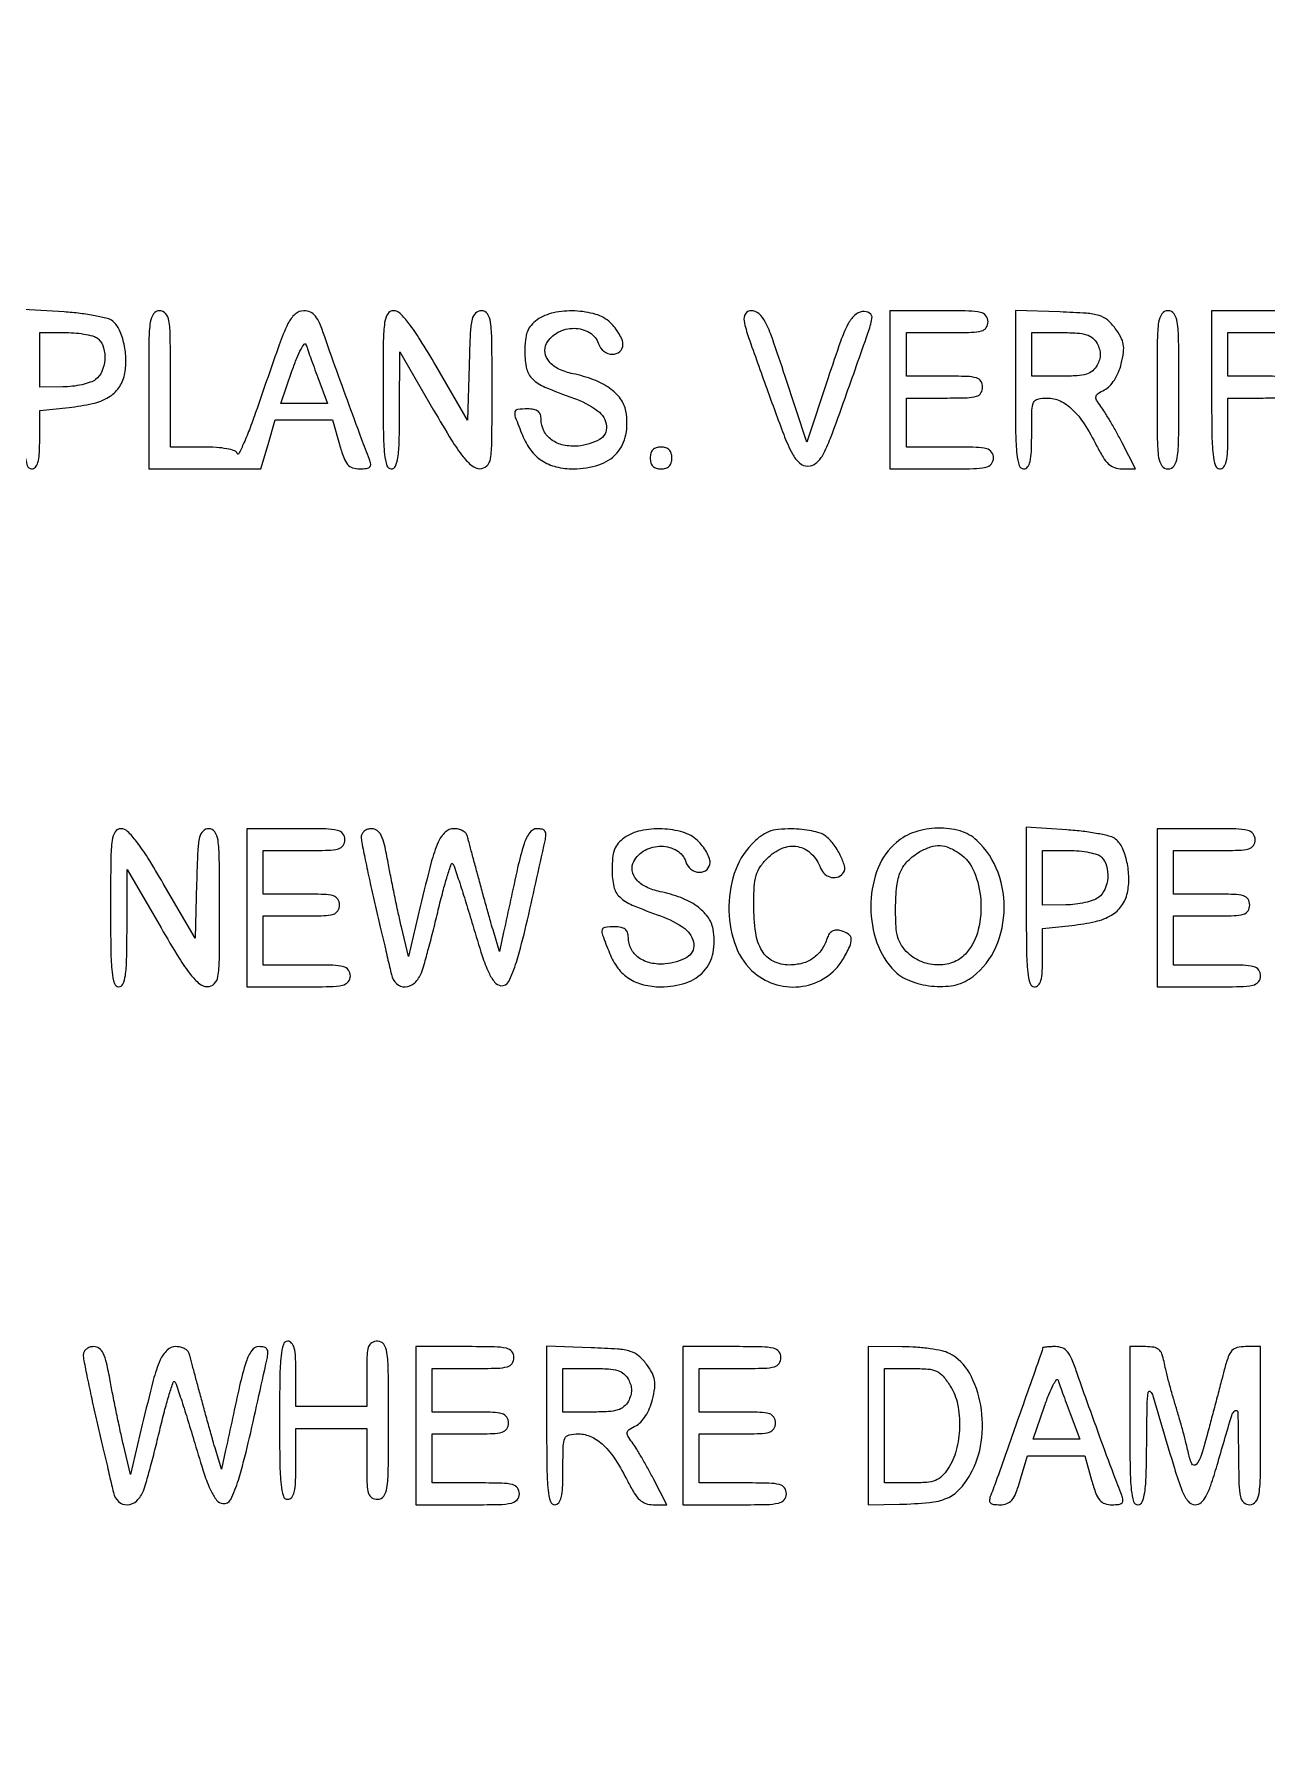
# Model space of a CAD drawing. Extents: x 0 to 1066, y 0 to 761.
# Drawn here: x 919.35 to 938.48, y 255.04 to 281.61 of the extents above; entities that cross this region are included whole.
import ezdxf

# ---------------------------------------------------------------- set-up
doc = ezdxf.new("R2010")
doc.units = 0
doc.header["$MEASUREMENT"] = 0

msp = doc.modelspace()

# ---------------------------------------------------------------- linework, layer by layer
for points in [[(409.06215, 749.15415), (40.8618, 749.132981), (40.8618, 380.65769), (40.8618, 12.1824), (501.2973, 12.1824), (961.7328, 12.1824), (961.7328, 380.646631), (961.7328, 749.110861), (961.41555, 749.1633, 0.040886), (961.153339, 749.184871, 0.000002), (934.190609, 749.194398, 0.000089), (904.448031, 749.199508, 0.000054), (869.1804, 749.195529, -0.000029), (813.61687, 749.186499, -0.000004), (696.10453, 749.175037, -0.000004), (556.774728, 749.163736, -0.000004)], [(919.179, 276.103226, 0.003177), (919.183321, 275.423244, 0.022367), (919.202318, 275.092854, 0.048715), (919.23818, 274.915502, 0.329705), (919.3059, 274.8654, 0.208378), (919.366243, 274.89169, 0.11961), (919.405731, 274.962127, 0.055661), (919.427106, 275.093199, 0.012613), (919.4328, 275.318864), (919.4328, 275.772328), (919.88775, 275.819283, 0.029754), (920.253521, 275.879188, 0.076952), (920.501588, 275.976957, 0.106873), (920.659628, 276.121832, 0.100256), (920.748212, 276.32232, 0.058942), (920.771183, 276.554886, 0.048856), (920.74214, 276.802141, 0.051542), (920.670841, 277.019071, 0.114883), (920.566397, 277.156657, 0.111025), (920.482935, 277.199219, 0.015594), (920.292966, 277.24155, 0.017167), (920.061329, 277.277444, 0.01383), (919.810435, 277.300528), (919.179, 277.341051)], [(921.1248, 276.0921), (921.1248, 274.8654), (921.994631, 274.8654), (922.864461, 274.8654), (922.976868, 275.2461), (923.089276, 275.6268), (923.534243, 275.6268), (923.979211, 275.6268), (924.0858, 275.2461, 0.017944), (924.151185, 275.04119, 0.087286), (924.211412, 274.935731, 0.141822), (924.288634, 274.883352, 0.078722), (924.401946, 274.8654, 0.029308), (924.507092, 274.871568, 0.166988), (924.556822, 274.895476, 0.236769), (924.571664, 274.939266, 0.061225), (924.55189, 275.01345, -0.006965), (924.429601, 275.329806, -0.001209), (924.208345, 275.93124, -0.001323), (923.988617, 276.537987, -0.005089), (923.856852, 276.91695, 0.017956), (923.779884, 277.121214, 0.070049), (923.711108, 277.236964, 0.117315), (923.633569, 277.297296, 0.107327), (923.534542, 277.3188, 0.184102), (923.397254, 277.266476, 0.099007), (923.286761, 277.119664, 0.027305), (923.149951, 276.789847, 0.001738), (922.805811, 275.801701, -0.007137), (922.697957, 275.502457, -0.013896), (922.601929, 275.267503, -0.012768), (922.52368, 275.101859, -0.667021), (922.49765, 275.103751, 0.233159), (922.455723, 275.146143, 0.036901), (922.339215, 275.177013, 0.031075), (922.17475, 275.197364, 0.015247), (921.96375, 275.2038), (921.4632, 275.2038), (921.4632, 276.2613, 0.002827), (921.459469, 276.921259, 0.036854), (921.438666, 277.165462, 0.138781), (921.387406, 277.275932, 0.218517), (921.294, 277.3188, 0.240299), (921.199678, 277.270691, 0.123223), (921.148867, 277.144313, 0.031956), (921.128389, 276.864962, 0.002322)], [(924.7626, 276.0921, 0.003213), (924.766928, 275.418579, 0.022561), (924.785938, 275.091, 0.049302), (924.821853, 274.915277, 0.328801), (924.8895, 274.8654, 0.295501), (924.954872, 274.907731, 0.070336), (924.992606, 275.038431, 0.029944), (925.01264, 275.285994, 0.004715), (925.018237, 275.77485), (925.020074, 276.6843), (925.546987, 275.778157, 0.006242), (925.826361, 275.311224, 0.029041), (926.006082, 275.053937, 0.052989), (926.143326, 274.913438, 0.170079), (926.26425, 274.868707, 0.199339), (926.372531, 274.911473, 0.163117), (926.430225, 275.022906, 0.036571), (926.451304, 275.281781, 0.002034), (926.4546, 276.0921, 0.002367), (926.450969, 276.859272, 0.031318), (926.430584, 277.141583, 0.117824), (926.380777, 277.270277, 0.246563), (926.28836, 277.3188, 0.195513), (926.197555, 277.281882, 0.145553), (926.144252, 277.186456, 0.043894), (926.116739, 276.980193, 0.004128), (926.09801, 276.468918), (926.0739, 275.619036), (925.580717, 276.468918, 0.007787), (925.340638, 276.868183, 0.025041), (925.163801, 277.12281, 0.035073), (925.025947, 277.277718, 0.195814), (924.925067, 277.3188, 0.254619), (924.835061, 277.269788, 0.110911), (924.786551, 277.137958, 0.030502), (924.766287, 276.851786, 0.002427)], [(927.15255, 277.177144, 0.064007), (927.059752, 277.092932, 0.085808), (927.001951, 276.995365, 0.066535), (926.971434, 276.865474, 0.024477), (926.9622, 276.676958, 0.055339), (926.990837, 276.419012, 0.149321), (927.081073, 276.260524, 0.090969), (927.274844, 276.134862, 0.013145), (927.716297, 275.964857, -0.070637), (928.090795, 275.768769, -0.215768), (928.230551, 275.526024, -0.299828), (928.122796, 275.321664, -0.104684), (927.789004, 275.22047, -0.073735), (927.562538, 275.234405, -0.104161), (927.378247, 275.315873, -0.119079), (927.258923, 275.454712, -0.118782), (927.216, 275.632843, 0.082235), (927.203546, 275.708052, 0.147435), (927.167433, 275.758534, 0.119852), (927.103224, 275.787094, 0.045016), (927.0045, 275.796, 0.028442), (926.850093, 275.78721, 0.327023), (926.807992, 275.748313, 0.139119), (926.814629, 275.669142, 0.005125), (926.924489, 275.386201, 0.065244), (927.053277, 275.156452, 0.088006), (927.226642, 274.993638, 0.085852), (927.44894, 274.897765, 0.059042), (927.722073, 274.8654, 0.079385), (928.111277, 274.927586, 0.130563), (928.389088, 275.108224, 0.137881), (928.531228, 275.394702, 0.093265), (928.531428, 275.761447, 0.114024), (928.447895, 275.952328, 0.079467), (928.27887, 276.117086, 0.063948), (928.029522, 276.2489, 0.038754), (927.708366, 276.341634, -0.060203), (927.491687, 276.414377, -0.103319), (927.340606, 276.529245, -0.141227), (927.276242, 276.668035, -0.162669), (927.300678, 276.811346, -0.149104), (927.474437, 276.984403, -0.123853), (927.728831, 277.046898, -0.133716), (927.968153, 276.9803, -0.183571), (928.105673, 276.806872, 0.153609), (928.187587, 276.690212, 0.157876), (928.320616, 276.643061, 0.194842), (928.436596, 276.686372, 0.210147), (928.485, 276.796453, 0.093821), (928.471333, 276.868646, 0.037607), (928.427483, 276.95957, 0.035541), (928.364123, 277.053063, 0.037508), (928.289197, 277.134853, 0.118482), (928.06347, 277.263594, 0.061394), (927.741123, 277.315556, 0.060569), (927.408956, 277.287654, 0.10142)], [(930.71726, 276.11325, 0.003393), (930.980469, 275.398387, 0.031784), (931.115064, 275.099505, 0.088186), (931.226121, 274.957171, 0.185146), (931.355142, 274.9077, 0.171713), (931.481248, 274.952324, 0.097838), (931.586069, 275.077908, 0.035907), (931.706975, 275.342453, 0.004013), (931.933504, 275.9652, 0.000902), (932.287812, 276.969858, 0.03521), (932.35018, 277.197996, 0.313686), (932.31374, 277.281501, 0.175088), (932.200183, 277.305082, 0.158568), (932.079343, 277.245747, 0.080982), (931.977565, 277.108542, 0.034439), (931.862742, 276.842735, 0.004852), (931.669655, 276.277566), (931.339166, 275.278632), (931.004171, 276.298716, 0.004319), (930.804481, 276.889521, 0.035828), (930.692719, 277.149355, 0.094668), (930.594192, 277.274589, 0.180786), (930.475913, 277.3188, 0.252582), (930.386496, 277.270552, 0.197186), (930.365118, 277.160457, 0.035219), (930.435413, 276.904469, 0.0019)], [(932.6304, 276.0921), (932.6304, 274.8654), (933.4341, 274.8654, 0.004147), (933.924809, 274.86947, 0.047763), (934.116188, 274.891003, 0.16431), (934.203594, 274.942593, 0.179874), (934.2378, 275.0346, 0.157888), (934.20826, 275.125816, 0.176663), (934.13205, 275.177363, 0.055952), (933.967178, 275.199453, 0.005351), (933.561, 275.2038), (932.8842, 275.2038), (932.8842, 275.5845), (932.8842, 275.9652), (933.4764, 275.9652, 0.006583), (933.826292, 275.969807, 0.063075), (933.973425, 275.992393, 0.183695), (934.04227, 276.043826, 0.142406), (934.0686, 276.1344, 0.142406), (934.04227, 276.224974, 0.183695), (933.973425, 276.276407, 0.063075), (933.826292, 276.298993, 0.006583), (933.4764, 276.3036), (932.8842, 276.3036), (932.8842, 276.642), (932.8842, 276.9804), (933.5187, 276.9804, 0.005909), (933.896726, 276.984867, 0.059311), (934.052738, 277.00719, 0.180365), (934.125256, 277.058688, 0.150217), (934.1532, 277.1496, 0.17273), (934.120527, 277.241357, 0.168559), (934.036875, 277.29295, 0.050222), (933.854322, 277.314649, 0.004487), (933.3918, 277.3188), (932.6304, 277.3188)], [(934.5762, 276.095521, 0.003202), (934.580526, 275.420013, 0.022501), (934.599532, 275.09157, 0.049121), (934.63543, 274.915347, 0.329081), (934.7031, 274.8654, 0.232029), (934.764837, 274.89568, 0.108427), (934.803969, 274.9782, 0.047315), (934.824701, 275.134057, 0.00942), (934.83, 275.4153, -0.00595), (934.834307, 275.777265, -0.096871), (934.860344, 275.895398, -0.238613), (934.92501, 275.949015, -0.056005), (935.069053, 275.9652, -0.111153), (935.270505, 275.919856, -0.081177), (935.45982, 275.789001, -0.058854), (935.64551, 275.562371, -0.025924), (935.837372, 275.22495, 0.021841), (935.937116, 275.046153, 0.069009), (936.02427, 274.940627, 0.100305), (936.116778, 274.884832, 0.085906), (936.229045, 274.8654), (936.44025, 274.8654), (936.234073, 275.26725, 0.006834), (936.146006, 275.433272, 0.006481), (936.051898, 275.599812, 0.006451), (935.964851, 275.74496, 0.022591), (935.903427, 275.835075, -0.02569), (935.836848, 275.934064, -0.192002), (935.827929, 275.988864, -0.198014), (935.859263, 276.03379, -0.027525), (935.960128, 276.090975, 0.089041), (936.038081, 276.148814, 0.046566), (936.112598, 276.244476, 0.042448), (936.175834, 276.364802, 0.038847), (936.220064, 276.497663, 0.026721), (936.254034, 276.674022, 0.076578), (936.252042, 276.798441, 0.082928), (936.213016, 276.910784, 0.035157), (936.126672, 277.045462, 0.057331), (936.004102, 277.17574, 0.10358), (935.875717, 277.245032, 0.055706), (935.680585, 277.279974, 0.007564), (935.265358, 277.301071), (934.5762, 277.325643)], [(936.7758, 276.0921, 0.002322), (936.779389, 275.319238, 0.031956), (936.799867, 275.039887, 0.123223), (936.850678, 274.913509, 0.240299), (936.945, 274.8654, 0.240299), (937.039322, 274.913509, 0.123223), (937.090133, 275.039887, 0.031956), (937.110611, 275.319238, 0.002322), (937.1142, 276.0921, 0.002322), (937.110611, 276.864962, 0.031956), (937.090133, 277.144313, 0.123223), (937.039322, 277.270691, 0.240299), (936.945, 277.3188, 0.240299), (936.850678, 277.270691, 0.123223), (936.799867, 277.144313, 0.031956), (936.779389, 276.864962, 0.002322)], [(920.34648, 276.87888, -0.13151), (920.425634, 276.741869, -0.084316), (920.443, 276.557915, -0.084006), (920.398613, 276.377881, -0.128741), (920.29995, 276.252167, -0.079472), (920.218595, 276.208701, -0.027293), (920.089772, 276.172004, -0.026323), (919.940863, 276.146396, -0.027554), (919.79235, 276.137091), (919.4328, 276.1344), (919.4328, 276.5574), (919.4328, 276.9804), (919.83888, 276.9804, -0.022886), (920.001785, 276.97294, -0.026473), (920.155496, 276.950579, -0.026952), (920.281695, 276.918181, -0.120635)], [(935.8452, 276.8112, -0.049536), (935.881362, 276.723826, -0.073486), (935.893453, 276.642, -0.073486), (935.881362, 276.560174, -0.049536), (935.8452, 276.4728, -0.09537), (935.776305, 276.387875, -0.100861), (935.682066, 276.336633, -0.059921), (935.537032, 276.310648, -0.014397), (935.292323, 276.3036), (934.83, 276.3036), (934.83, 276.642), (934.83, 276.9804), (935.292323, 276.9804, -0.014397), (935.537032, 276.973352, -0.059921), (935.682066, 276.947367, -0.100861), (935.776305, 276.896125, -0.09537)], [(923.750555, 276.28245), (923.900344, 275.8806), (923.538038, 275.8806), (923.175732, 275.8806), (923.353543, 276.395018, -0.011999), (923.424293, 276.584824, -0.026422), (923.489317, 276.725259, -0.047278), (923.539634, 276.801901, -0.601846), (923.56606, 276.796868, 0.009837), (923.587896, 276.730695, 0.001488), (923.634571, 276.599323, 0.001668), (923.690662, 276.444556, 0.001442)], [(928.908, 275.0346, 0.072254), (928.918731, 274.960731, 0.124864), (928.9503, 274.9077, 0.124864), (929.003331, 274.876131, 0.072254), (929.0772, 274.8654, 0.072254), (929.151069, 274.876131, 0.124864), (929.2041, 274.9077, 0.124864), (929.235669, 274.960731, 0.072254), (929.2464, 275.0346, 0.072254), (929.235669, 275.108469, 0.124864), (929.2041, 275.1615, 0.124864), (929.151069, 275.193069, 0.072254), (929.0772, 275.2038, 0.072254), (929.003331, 275.193069, 0.124864), (928.9503, 275.1615, 0.124864), (928.918731, 275.108469, 0.072254)], [(920.5326, 268.0551, 0.003213), (920.536928, 267.381579, 0.022561), (920.555938, 267.054, 0.049302), (920.591853, 266.878277, 0.328801), (920.6595, 266.8284, 0.295501), (920.724872, 266.870731, 0.070336), (920.762606, 267.001431, 0.029944), (920.78264, 267.248994, 0.004715), (920.788237, 267.73785), (920.790074, 268.6473), (921.316987, 267.741157, 0.006242), (921.596361, 267.274224, 0.029041), (921.776082, 267.016937, 0.052989), (921.913326, 266.876438, 0.170079), (922.03425, 266.831707, 0.199339), (922.142531, 266.874473, 0.163117), (922.200225, 266.985906, 0.036571), (922.221304, 267.244781, 0.002034), (922.2246, 268.0551, 0.002367), (922.220969, 268.822272, 0.031318), (922.200584, 269.104583, 0.117824), (922.150777, 269.233277, 0.246563), (922.05836, 269.2818, 0.195513), (921.967555, 269.244882, 0.145553), (921.914252, 269.149456, 0.043894), (921.886739, 268.943193, 0.004128), (921.86801, 268.431918), (921.8439, 267.582036), (921.350717, 268.431918, 0.007787), (921.110638, 268.831183, 0.025041), (920.933801, 269.08581, 0.035073), (920.795947, 269.240718, 0.195814), (920.695067, 269.2818, 0.254619), (920.605061, 269.232788, 0.110911), (920.556551, 269.100958, 0.030502), (920.536287, 268.814786, 0.002427)], [(922.6476, 268.0551), (922.6476, 266.8284), (923.4513, 266.8284, 0.004147), (923.942009, 266.83247, 0.047763), (924.133388, 266.854003, 0.16431), (924.220794, 266.905593, 0.179874), (924.255, 266.9976, 0.157888), (924.22546, 267.088816, 0.176663), (924.14925, 267.140362, 0.055952), (923.984378, 267.162453, 0.005351), (923.5782, 267.1668), (922.9014, 267.1668), (922.9014, 267.5475), (922.9014, 267.9282), (923.4936, 267.9282, 0.006583), (923.843492, 267.932807, 0.063075), (923.990625, 267.955393, 0.183695), (924.05947, 268.006826, 0.142406), (924.0858, 268.0974, 0.142406), (924.05947, 268.187974, 0.183695), (923.990625, 268.239407, 0.063075), (923.843492, 268.261993, 0.006583), (923.4936, 268.2666), (922.9014, 268.2666), (922.9014, 268.605), (922.9014, 268.9434), (923.5359, 268.9434, 0.005909), (923.913926, 268.947867, 0.059311), (924.069938, 268.97019, 0.180365), (924.142456, 269.021688, 0.150217), (924.1704, 269.1126, 0.17273), (924.137727, 269.204357, 0.168559), (924.054075, 269.25595, 0.050222), (923.871522, 269.277649, 0.004487), (923.409, 269.2818), (922.6476, 269.2818)], [(924.4242, 269.154204, 0.047767), (924.432443, 269.068113, 0.002528), (924.486238, 268.797143, 0.003959), (924.554492, 268.475257, 0.00287), (924.635393, 268.117854, -0.000002), (924.7195, 267.755938, -0.000002), (924.797537, 267.420131, -0.000002), (924.863037, 267.138267, -0.000017), (924.890805, 267.01875, 0.147869), (924.972127, 266.877331, 0.205885), (925.107644, 266.827982, 0.176392), (925.253455, 266.890675, 0.11354), (925.356846, 267.045283, 0.021448), (925.399256, 267.173071, 0.003611), (925.468071, 267.421407, 0.003945), (925.544581, 267.714664, 0.003496), (925.619689, 268.021147, -0.006156), (925.69192, 268.309252, -0.010899), (925.759562, 268.544699, -0.005551), (925.820241, 268.732407, -0.556878), (925.84255, 268.73765, -0.11647), (925.86567, 268.700234, -0.001547), (925.951585, 268.439681, -0.004332), (926.047893, 268.135634, -0.00282), (926.154085, 267.782936, 0.006286), (926.300408, 267.308877, 0.030826), (926.402662, 267.048023, 0.058933), (926.492781, 266.902003, 0.190588), (926.589684, 266.846075, 0.326366), (926.712275, 266.910544, 0.039676), (926.830907, 267.210683, 0.018108), (926.985141, 267.788396, 0.002117), (927.277134, 269.09145, 0.040046), (927.290078, 269.18593, 0.15964), (927.275214, 269.241694, 0.190105), (927.232344, 269.272168, 0.060633), (927.153208, 269.2818, 0.243546), (927.040212, 269.22329, 0.075824), (926.952029, 269.047017, 0.023764), (926.850462, 268.67273, 0.001912), (926.633879, 267.6744), (926.570826, 267.3783), (926.480598, 267.6744, -0.004222), (926.436012, 267.825272, -0.001439), (926.373759, 268.045054, -0.00143), (926.306405, 268.288156, -0.001648), (926.243596, 268.5204, 0.00027), (926.185198, 268.738717, 0.000345), (926.131137, 268.939831, 0.000267), (926.0856, 269.108413, 0.002921), (926.066866, 269.17605, 0.133791), (926.042506, 269.216501, 0.071199), (925.994612, 269.250736, 0.062684), (925.93171, 269.273928, 0.057069), (925.862961, 269.2818, 0.191396), (925.725237, 269.227076, 0.101864), (925.618333, 269.074552, 0.038771), (925.510781, 268.761373, 0.004991), (925.33975, 268.072387), (925.155406, 267.29674), (925.046633, 267.76052, -0.004337), (924.998044, 267.976087, -0.002315), (924.94152, 268.243385, -0.002304), (924.886321, 268.516877, -0.003592), (924.841545, 268.75305, 0.011053), (924.784627, 269.030579, 0.057006), (924.732663, 269.17829, 0.121799), (924.669634, 269.25395, 0.159795), (924.584715, 269.2818, 0.077986), (924.523396, 269.272177, 0.090324), (924.471351, 269.244319, 0.100781), (924.436558, 269.202866, 0.124994)], [(928.50615, 269.140144, 0.064007), (928.413352, 269.055932, 0.085808), (928.355551, 268.958365, 0.066535), (928.325034, 268.828474, 0.024477), (928.3158, 268.639958, 0.055339), (928.344437, 268.382012, 0.149321), (928.434673, 268.223524, 0.090969), (928.628444, 268.097862, 0.013145), (929.069897, 267.927857, -0.070637), (929.444395, 267.731769, -0.215768), (929.584151, 267.489024, -0.299828), (929.476396, 267.284664, -0.104684), (929.142604, 267.18347, -0.073735), (928.916138, 267.197405, -0.104161), (928.731847, 267.278873, -0.119079), (928.612523, 267.417712, -0.118782), (928.5696, 267.595843, 0.082235), (928.557146, 267.671052, 0.147435), (928.521033, 267.721534, 0.119852), (928.456824, 267.750094, 0.045016), (928.3581, 267.759, 0.028442), (928.203693, 267.75021, 0.327023), (928.161592, 267.711313, 0.139119), (928.168229, 267.632142, 0.005125), (928.278089, 267.349201, 0.065244), (928.406877, 267.119452, 0.088006), (928.580242, 266.956638, 0.085852), (928.80254, 266.860765, 0.059042), (929.075673, 266.8284, 0.079385), (929.464877, 266.890586, 0.130563), (929.742688, 267.071224, 0.137881), (929.884828, 267.357702, 0.093265), (929.885028, 267.724447, 0.114024), (929.801495, 267.915328, 0.079467), (929.63247, 268.080086, 0.063948), (929.383122, 268.2119, 0.038754), (929.061966, 268.304634, -0.060203), (928.845287, 268.377377, -0.103319), (928.694206, 268.492245, -0.141227), (928.629842, 268.631035, -0.162669), (928.654278, 268.774346, -0.149104), (928.828037, 268.947403, -0.123853), (929.082431, 269.009898, -0.133716), (929.321753, 268.9433, -0.183571), (929.459273, 268.769872, 0.153609), (929.541187, 268.653212, 0.157876), (929.674216, 268.606061, 0.194842), (929.790196, 268.649372, 0.210147), (929.8386, 268.759453, 0.093821), (929.824933, 268.831646, 0.037607), (929.781083, 268.92257, 0.035541), (929.717723, 269.016063, 0.037508), (929.642797, 269.097853, 0.118482), (929.41707, 269.226594, 0.061394), (929.094723, 269.278556, 0.060569), (928.762556, 269.250654, 0.10142)], [(930.482029, 269.03732, 0.114205), (930.214161, 268.58694, 0.083506), (930.131234, 268.008964, 0.085163), (930.241764, 267.446494, 0.127519), (930.530203, 267.040427, 0.108551), (930.876066, 266.858935, 0.105254), (931.270205, 266.836343, 0.106878), (931.634622, 266.975773, 0.11522), (931.897318, 267.250512, 0.021165), (932.005999, 267.453661, 0.127063), (932.029165, 267.570249, 0.232712), (931.986427, 267.645958, 0.086167), (931.871943, 267.698143, 0.067058), (931.795089, 267.707555, 0.120753), (931.733962, 267.691791, 0.12276), (931.687709, 267.649809, 0.07065), (931.654901, 267.581611, -0.072622), (931.568776, 267.404371, -0.089596), (931.440295, 267.273459, -0.08774), (931.271831, 267.193938, -0.066597), (931.068987, 267.1668, -0.114856), (930.818875, 267.225022, -0.145297), (930.645322, 267.385408, -0.099183), (930.545715, 267.668334, -0.035212), (930.5154, 268.098269, -0.014703), (930.523729, 268.381443, -0.055361), (930.553625, 268.556221, -0.07729), (930.615079, 268.688712, -0.049247), (930.723055, 268.820345, -0.096703), (930.956625, 268.977612, -0.146157), (931.198627, 269.004224, -0.15206), (931.408832, 268.89411, -0.107279), (931.554338, 268.66845, 0.127947), (931.620611, 268.574326, 0.131147), (931.72376, 268.525514, 0.142401), (931.831076, 268.536466, 0.159485), (931.910219, 268.603252, 0.211029), (931.924363, 268.705373, 0.047286), (931.858819, 268.872949, 0.046742), (931.750702, 269.04511, 0.065556), (931.622531, 269.173359, 0.088545), (931.545429, 269.213319, 0.025252), (931.414336, 269.246936, 0.02458), (931.259906, 269.270494, 0.023821), (931.102278, 269.279109, 0.026305), (930.89223, 269.269519, 0.068477), (930.745386, 269.234366, 0.074054), (930.620248, 269.162792, 0.034872)], [(932.729803, 269.069773, 0.123885), (932.446612, 268.677077, 0.085485), (932.333037, 268.138157, 0.082885), (932.405508, 267.576136, 0.104562), (932.657239, 267.117526, 0.111799), (932.895209, 266.941175, 0.06908), (933.231608, 266.845481, 0.069045), (933.581565, 266.845015, 0.111332), (933.859482, 266.949081, 0.131426), (934.240239, 267.37506, 0.103697), (934.400654, 267.974711, 0.101152), (934.30799, 268.601053, 0.118621), (933.977371, 269.100619, 0.118666), (933.717635, 269.247201, 0.075716), (933.371956, 269.291138, 0.073305), (933.016941, 269.229807, 0.095814)], [(934.7454, 268.066226, 0.003177), (934.749721, 267.386244, 0.022367), (934.768718, 267.055854, 0.048715), (934.80458, 266.878502, 0.329705), (934.8723, 266.8284, 0.208378), (934.932643, 266.85469, 0.11961), (934.972131, 266.925127, 0.055661), (934.993506, 267.056199, 0.012613), (934.9992, 267.281864), (934.9992, 267.735328), (935.45415, 267.782283, 0.029754), (935.819921, 267.842188, 0.076952), (936.067988, 267.939957, 0.106873), (936.226028, 268.084832, 0.100256), (936.314612, 268.28532, 0.058942), (936.337583, 268.517886, 0.048856), (936.30854, 268.765141, 0.051542), (936.237241, 268.982071, 0.114883), (936.132797, 269.119657, 0.111025), (936.049335, 269.162219, 0.015594), (935.859366, 269.20455, 0.017167), (935.627729, 269.240444, 0.01383), (935.376835, 269.263528), (934.7454, 269.304051)], [(936.7758, 268.0551), (936.7758, 266.8284), (937.5795, 266.8284, 0.004147), (938.070209, 266.83247, 0.047763), (938.261588, 266.854003, 0.16431), (938.348994, 266.905593, 0.179874), (938.3832, 266.9976, 0.157888), (938.35366, 267.088816, 0.176663), (938.27745, 267.140362, 0.055952), (938.112578, 267.162453, 0.005351), (937.7064, 267.1668), (937.0296, 267.1668), (937.0296, 267.5475), (937.0296, 267.9282), (937.6218, 267.9282, 0.006583), (937.971692, 267.932807, 0.063075), (938.118825, 267.955393, 0.183695), (938.18767, 268.006826, 0.142406), (938.214, 268.0974, 0.142406), (938.18767, 268.187974, 0.183695), (938.118825, 268.239407, 0.063075), (937.971692, 268.261993, 0.006583), (937.6218, 268.2666), (937.0296, 268.2666), (937.0296, 268.605), (937.0296, 268.9434), (937.6641, 268.9434, 0.005909), (938.042126, 268.947867, 0.059311), (938.198138, 268.97019, 0.180365), (938.270656, 269.021688, 0.150217), (938.2986, 269.1126, 0.17273), (938.265927, 269.204357, 0.168559), (938.182275, 269.25595, 0.050222), (937.999722, 269.277649, 0.004487), (937.5372, 269.2818), (936.7758, 269.2818)], [(933.708897, 268.898039, -0.143223), (933.936598, 268.613723, -0.079931), (934.03906, 268.178553, -0.077332), (934.000865, 267.717418, -0.11509), (933.819596, 267.35715, -0.119537), (933.631184, 267.217595, -0.098447), (933.385527, 267.166952, -0.09388), (933.129077, 267.213662, -0.097006), (932.910803, 267.350747, -0.056872), (932.809883, 267.46984, -0.080028), (932.751987, 267.596196, -0.054705), (932.724163, 267.767924, -0.014142), (932.717691, 268.048697, -0.025001), (932.736755, 268.393555, -0.075567), (932.796182, 268.620538, -0.098225), (932.909637, 268.785405, -0.062967), (933.0957, 268.925819, -0.051006), (933.260466, 268.999158, -0.090781), (933.407114, 269.019195, -0.090761), (933.551371, 268.985981, -0.050966)], [(935.91288, 268.84188, -0.13151), (935.992034, 268.704869, -0.084316), (936.0094, 268.520915, -0.084006), (935.965013, 268.340881, -0.128741), (935.86635, 268.215167, -0.079472), (935.784995, 268.171701, -0.027293), (935.656172, 268.135004, -0.026323), (935.507263, 268.109396, -0.027554), (935.35875, 268.100091), (934.9992, 268.0974), (934.9992, 268.5204), (934.9992, 268.9434), (935.40528, 268.9434, -0.022886), (935.568185, 268.93594, -0.026473), (935.721896, 268.913578, -0.026952), (935.848095, 268.881181, -0.120635)], [(920.1096, 261.117204, 0.047767), (920.117843, 261.031113, 0.002528), (920.171638, 260.760143, 0.003959), (920.239892, 260.438257, 0.00287), (920.320793, 260.080854, -0.000002), (920.4049, 259.718938, -0.000002), (920.482937, 259.383131, -0.000002), (920.548437, 259.101267, -0.000017), (920.576205, 258.98175, 0.147869), (920.657527, 258.840331, 0.205885), (920.793044, 258.790982, 0.176392), (920.938855, 258.853675, 0.11354), (921.042246, 259.008283, 0.021448), (921.084656, 259.136071, 0.003611), (921.153471, 259.384407, 0.003945), (921.229981, 259.677664, 0.003496), (921.305089, 259.984147, -0.006156), (921.37732, 260.272252, -0.010899), (921.444962, 260.507699, -0.005551), (921.505641, 260.695407, -0.556878), (921.52795, 260.70065, -0.11647), (921.55107, 260.663234, -0.001547), (921.636985, 260.402681, -0.004332), (921.733293, 260.098634, -0.00282), (921.839485, 259.745936, 0.006286), (921.985808, 259.271877, 0.030826), (922.088062, 259.011023, 0.058933), (922.178181, 258.865003, 0.190588), (922.275084, 258.809075, 0.326366), (922.397675, 258.873544, 0.039676), (922.516307, 259.173683, 0.018108), (922.670541, 259.751396, 0.002117), (922.962534, 261.05445, 0.040046), (922.975478, 261.14893, 0.15964), (922.960614, 261.204694, 0.190105), (922.917744, 261.235168, 0.060633), (922.838608, 261.2448, 0.243546), (922.725612, 261.18629, 0.075824), (922.637429, 261.010017, 0.023764), (922.535862, 260.63573, 0.001912), (922.319279, 259.6374), (922.256226, 259.3413), (922.165998, 259.6374, -0.004222), (922.121412, 259.788272, -0.001439), (922.059159, 260.008054, -0.00143), (921.991805, 260.251156, -0.001648), (921.928996, 260.4834, 0.00027), (921.870598, 260.701717, 0.000345), (921.816537, 260.902831, 0.000267), (921.771, 261.071413, 0.002921), (921.752266, 261.13905, 0.133791), (921.727906, 261.179501, 0.071199), (921.680012, 261.213736, 0.062684), (921.61711, 261.236928, 0.057069), (921.548361, 261.2448, 0.191396), (921.410637, 261.190076, 0.101864), (921.303733, 261.037552, 0.038771), (921.196181, 260.724373, 0.004991), (921.02515, 260.035387), (920.840806, 259.25974), (920.732033, 259.72352, -0.004337), (920.683444, 259.939087, -0.002315), (920.62692, 260.206385, -0.002304), (920.571721, 260.479877, -0.003592), (920.526945, 260.71605, 0.011053), (920.470027, 260.993579, 0.057006), (920.418063, 261.14129, 0.121799), (920.355034, 261.21695, 0.159795), (920.270115, 261.2448, 0.077986), (920.208796, 261.235177, 0.090324), (920.156751, 261.207319, 0.100781), (920.121958, 261.165866, 0.124994)], [(923.1552, 260.1027, 0.003213), (923.159528, 259.429179, 0.022561), (923.178538, 259.1016, 0.049302), (923.214453, 258.925877, 0.328801), (923.2821, 258.876, 0.232029), (923.343837, 258.90628, 0.108427), (923.382969, 258.9888, 0.047315), (923.403701, 259.144657, 0.00942), (923.409, 259.4259), (923.409, 259.9758), (923.9589, 259.9758), (924.5088, 259.9758), (924.5088, 259.4259, 0.007414), (924.513571, 259.10412, 0.067313), (924.536458, 258.965888, 0.186514), (924.587813, 258.900704, 0.134481), (924.678, 258.876, 0.240299), (924.772322, 258.924109, 0.123223), (924.823133, 259.050487, 0.031956), (924.843611, 259.329838, 0.002322), (924.8472, 260.1027, 0.002322), (924.843611, 260.875562, 0.031956), (924.823133, 261.154913, 0.123223), (924.772322, 261.281291, 0.240299), (924.678, 261.3294, 0.12648), (924.588268, 261.306332, 0.188641), (924.537, 261.2448, 0.072107), (924.513767, 261.115498, 0.008455), (924.5088, 260.8218), (924.5088, 260.3142), (923.9589, 260.3142), (923.409, 260.3142), (923.409, 260.8218, 0.010614), (923.403547, 261.078641, 0.050675), (923.382563, 261.22365, 0.113455), (923.343268, 261.30083, 0.222027), (923.2821, 261.3294, 0.328801), (923.214453, 261.279523, 0.049302), (923.178538, 261.1038, 0.022561), (923.159528, 260.776221, 0.003213)], [(925.2702, 260.0181), (925.2702, 258.7914), (926.0739, 258.7914, 0.004147), (926.564609, 258.79547, 0.047763), (926.755988, 258.817003, 0.16431), (926.843394, 258.868593, 0.179874), (926.8776, 258.9606, 0.157888), (926.84806, 259.051816, 0.176663), (926.77185, 259.103363, 0.055952), (926.606978, 259.125453, 0.005351), (926.2008, 259.1298), (925.524, 259.1298), (925.524, 259.5105), (925.524, 259.8912), (926.1162, 259.8912, 0.006583), (926.466092, 259.895807, 0.063075), (926.613225, 259.918393, 0.183695), (926.68207, 259.969826, 0.142406), (926.7084, 260.0604, 0.142406), (926.68207, 260.150974, 0.183695), (926.613225, 260.202407, 0.063075), (926.466092, 260.224993, 0.006583), (926.1162, 260.2296), (925.524, 260.2296), (925.524, 260.568), (925.524, 260.9064), (926.1585, 260.9064, 0.005909), (926.536526, 260.910867, 0.059311), (926.692538, 260.93319, 0.180365), (926.765056, 260.984688, 0.150217), (926.793, 261.0756, 0.17273), (926.760327, 261.167357, 0.168559), (926.676675, 261.21895, 0.050222), (926.494122, 261.240649, 0.004487), (926.0316, 261.2448), (925.2702, 261.2448)], [(927.3006, 260.021521, 0.003202), (927.304926, 259.346013, 0.022501), (927.323932, 259.01757, 0.049121), (927.35983, 258.841347, 0.329081), (927.4275, 258.7914, 0.232029), (927.489237, 258.82168, 0.108427), (927.528369, 258.9042, 0.047315), (927.549101, 259.060057, 0.00942), (927.5544, 259.3413, -0.00595), (927.558707, 259.703265, -0.096871), (927.584744, 259.821398, -0.238613), (927.64941, 259.875015, -0.056005), (927.793453, 259.8912, -0.111153), (927.994905, 259.845856, -0.081177), (928.18422, 259.715001, -0.058854), (928.36991, 259.488371, -0.025924), (928.561772, 259.15095, 0.021841), (928.661516, 258.972153, 0.069009), (928.74867, 258.866627, 0.100305), (928.841178, 258.810832, 0.085906), (928.953445, 258.7914), (929.16465, 258.7914), (928.958473, 259.19325, 0.006834), (928.870406, 259.359272, 0.006481), (928.776298, 259.525812, 0.006451), (928.689251, 259.67096, 0.022591), (928.627827, 259.761075, -0.02569), (928.561248, 259.860064, -0.192002), (928.552329, 259.914864, -0.198014), (928.583663, 259.95979, -0.027525), (928.684528, 260.016975, 0.089041), (928.762481, 260.074814, 0.046566), (928.836998, 260.170476, 0.042448), (928.900234, 260.290802, 0.038847), (928.944464, 260.423663, 0.026721), (928.978434, 260.600022, 0.076578), (928.976442, 260.724441, 0.082928), (928.937416, 260.836784, 0.035157), (928.851072, 260.971462, 0.057331), (928.728502, 261.10174, 0.10358), (928.600117, 261.171032, 0.055706), (928.404985, 261.205974, 0.007564), (927.989758, 261.227071), (927.3006, 261.251643)], [(929.4156, 260.0181), (929.4156, 258.7914), (930.2193, 258.7914, 0.004147), (930.710009, 258.79547, 0.047763), (930.901388, 258.817003, 0.16431), (930.988794, 258.868593, 0.179874), (931.023, 258.9606, 0.157888), (930.99346, 259.051816, 0.176663), (930.91725, 259.103363, 0.055952), (930.752378, 259.125453, 0.005351), (930.3462, 259.1298), (929.6694, 259.1298), (929.6694, 259.5105), (929.6694, 259.8912), (930.2616, 259.8912, 0.006583), (930.611492, 259.895807, 0.063075), (930.758625, 259.918393, 0.183695), (930.82747, 259.969826, 0.142406), (930.8538, 260.0604, 0.142406), (930.82747, 260.150974, 0.183695), (930.758625, 260.202407, 0.063075), (930.611492, 260.224993, 0.006583), (930.2616, 260.2296), (929.6694, 260.2296), (929.6694, 260.568), (929.6694, 260.9064), (930.3039, 260.9064, 0.005909), (930.681926, 260.910867, 0.059311), (930.837938, 260.93319, 0.180365), (930.910456, 260.984688, 0.150217), (930.9384, 261.0756, 0.17273), (930.905727, 261.167357, 0.168559), (930.822075, 261.21895, 0.050222), (930.639522, 261.240649, 0.004487), (930.177, 261.2448), (929.4156, 261.2448)], [(932.292, 260.0181), (932.292, 258.7914), (932.77845, 258.799833, 0.018847), (933.24142, 258.825333, 0.076273), (933.514829, 258.893681, 0.107083), (933.706018, 259.027469, 0.057946), (933.876222, 259.260364, 0.09461), (934.047213, 259.765018, 0.077415), (934.037801, 260.335631, 0.083451), (933.862167, 260.836065, 0.148656), (933.551984, 261.137803, 0.065462), (933.43964, 261.178266, 0.01784), (933.253659, 261.211974, 0.017725), (933.038031, 261.235391, 0.017594), (932.82075, 261.243553), (932.292, 261.2448)], [(934.999195, 261.22365, -0.084799), (934.992691, 261.185634, -0.000052), (934.62672, 260.146862, -0.000388), (934.291176, 259.197128, -0.009822), (934.194175, 258.93945, 0.060048), (934.174583, 258.865719, 0.230938), (934.188832, 258.821862, 0.170663), (934.236925, 258.797754, 0.031659), (934.337179, 258.7914, 0.086283), (934.445294, 258.810197, 0.134827), (934.522123, 258.864159, 0.082591), (934.584196, 258.97117, 0.018432), (934.651668, 259.1721), (934.764076, 259.5528), (935.209043, 259.5528), (935.654011, 259.5528), (935.7606, 259.1721, 0.017944), (935.825985, 258.96719, 0.087286), (935.886212, 258.861731, 0.141822), (935.963434, 258.809352, 0.078722), (936.076746, 258.7914, 0.029308), (936.181892, 258.797568, 0.166988), (936.231622, 258.821476, 0.236769), (936.246464, 258.865266, 0.061225), (936.22669, 258.93945, -0.006965), (936.104401, 259.255806, -0.001209), (935.883145, 259.85724, -0.001323), (935.663417, 260.463987, -0.005089), (935.531652, 260.84295, 0.017403), (935.452881, 261.0527, 0.074917), (935.384122, 261.166475, 0.125362), (935.304416, 261.224372, 0.094981), (935.197849, 261.2448, 0.00999), (935.121684, 261.243278, 0.016528), (935.057552, 261.238587, 0.010464), (935.006448, 261.232062, 0.371455)], [(936.3528, 260.0181, 0.003213), (936.357128, 259.344579, 0.022561), (936.376138, 259.017, 0.049302), (936.412053, 258.841277, 0.328801), (936.4797, 258.7914, 0.305395), (936.545934, 258.836016, 0.062503), (936.584202, 258.979664, 0.027449), (936.60601, 259.24956, 0.004264), (936.615237, 259.78545, -0.002416), (936.622585, 260.328922, -0.029471), (936.638646, 260.536343, -0.603012), (936.670412, 260.547914, -0.138127), (936.710891, 260.4834, 0.001112), (937.044407, 259.357784, 0.020238), (937.166004, 259.003651, 0.077221), (937.258219, 258.844577, 0.226588), (937.369537, 258.7914, 0.178321), (937.457745, 258.823892, 0.090477), (937.533567, 258.916802, 0.045479), (937.610222, 259.09168, 0.010027), (937.707809, 259.40475, -0.001209), (937.934105, 260.178515, -0.180504), (937.988926, 260.251517, -0.586533), (938.029968, 260.229553, -0.002598), (938.038121, 259.61625, 0.004063), (938.046282, 259.11321, 0.046466), (938.069447, 258.916491, 0.159576), (938.121738, 258.826536, 0.183972), (938.214, 258.7914, 0.240299), (938.308322, 258.839509, 0.123223), (938.359133, 258.965888, 0.031956), (938.379611, 259.245238, 0.002322), (938.3832, 260.0181), (938.3832, 261.2448), (938.148635, 261.2448, 0.057703), (938.018547, 261.229737, 0.150789), (937.938217, 261.182684, 0.102355), (937.880277, 261.085496, 0.018959), (937.81928, 260.88525, 0.000085), (937.772537, 260.707826, 0.000034), (937.70825, 260.463572, 0.000033), (937.638816, 260.19962, 0.000041), (937.574414, 259.95465, -0.009374), (937.460979, 259.553752, -0.115475), (937.381991, 259.417201, -0.538762), (937.315054, 259.428823, -0.053672), (937.256397, 259.61625, 0.012912), (937.229267, 259.736509, 0.003926), (937.182047, 259.917241, 0.003928), (937.125936, 260.118994, 0.004276), (937.068178, 260.3142, -0.00492), (937.010694, 260.509406, -0.004529), (936.955402, 260.711159, -0.004526), (936.909371, 260.891901, -0.014927), (936.883681, 261.01215, 0.043617), (936.850778, 261.132063, 0.134321), (936.802198, 261.199821, 0.130778), (936.725029, 261.234434, 0.040414), (936.596998, 261.2448), (936.3528, 261.2448)], [(928.5696, 260.7372, -0.049536), (928.605762, 260.649826, -0.073486), (928.617853, 260.568, -0.073486), (928.605762, 260.486174, -0.049536), (928.5696, 260.3988, -0.09537), (928.500705, 260.313875, -0.100861), (928.406466, 260.262633, -0.059921), (928.261432, 260.236648, -0.014397), (928.016723, 260.2296), (927.5544, 260.2296), (927.5544, 260.568), (927.5544, 260.9064), (928.016723, 260.9064, -0.014397), (928.261432, 260.899352, -0.059921), (928.406466, 260.873367, -0.100861), (928.500705, 260.822125, -0.09537)], [(933.566953, 260.63145, -0.090931), (933.679274, 260.349731, -0.056823), (933.709335, 259.994809, -0.056208), (933.658425, 259.636988, -0.081785), (933.52963, 259.346109, -0.053857), (933.436367, 259.232566, -0.102503), (933.337365, 259.168935, -0.073821), (933.199688, 259.138209, -0.018052), (932.96685, 259.1298), (932.5458, 259.1298), (932.5458, 260.0181), (932.5458, 260.9064), (932.970043, 260.9064, -0.017821), (933.220018, 260.897488, -0.090339), (933.354517, 260.862935, -0.111314), (933.454276, 260.786566, -0.033754)], [(935.425355, 260.20845), (935.575144, 259.8066), (935.212838, 259.8066), (934.850532, 259.8066), (935.028343, 260.321018, -0.011999), (935.099093, 260.510824, -0.026422), (935.164117, 260.651259, -0.047278), (935.214434, 260.727901, -0.601846), (935.24086, 260.722868, 0.009837), (935.262696, 260.656695, 0.001488), (935.309371, 260.525323, 0.001668), (935.365462, 260.370556, 0.001442)]]:
    msp.add_lwpolyline(points, format="xyb", close=True)
for points in [[(479.458836, 95.240684, -0.000004), (502.524384, 95.211821, -0.198594)], [(710.559243, 95.267872, -0.000023), (733.258836, 95.240684, -0.000004), (756.324384, 95.211821, -0.198594)], [(542.992229, 95.24091, -0.000004), (565.972908, 95.212432, -0.198597)], [(606.442229, 95.24091, -0.000004), (629.422908, 95.212432, -0.198597)], [(669.892229, 95.24091, -0.000004), (692.872908, 95.212432, -0.198597)], [(938.775245, 277.314557, 0.004884), (938.3409, 277.3188), (937.6218, 277.3188), (937.6218, 276.0921, 0.003213), (937.626128, 275.418579, 0.022561), (937.645138, 275.091, 0.049302), (937.681053, 274.915277, 0.328801), (937.7487, 274.8654, 0.232029), (937.810437, 274.89568, 0.108427), (937.849569, 274.9782, 0.047315), (937.870301, 275.134057, 0.00942), (937.8756, 275.4153), (937.8756, 275.9652), (938.3832, 275.9652, 0.008455), (938.676898, 275.970167, 0.072107)], [(938.676898, 276.298633, 0.008455), (938.3832, 276.3036), (937.8756, 276.3036), (937.8756, 276.642), (937.8756, 276.9804), (938.4678, 276.9804, 0.006583), (938.817692, 276.985007, 0.063075)]]:
    msp.add_lwpolyline(points, format="xyb")

doc.saveas('drawing.dxf')
